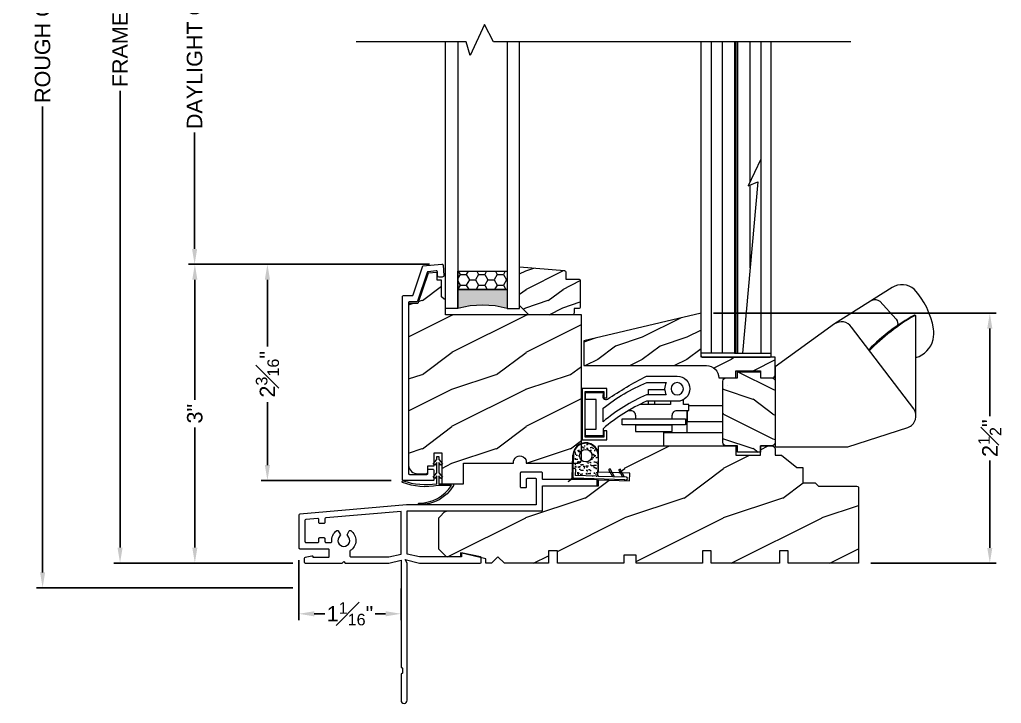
# Model space of a CAD drawing. Extents: x 144.9 to 154.8, y 7.9 to 21.7.
# Drawn here: x 144.88 to 154.81, y 7.92 to 14.84 of the extents above; entities that cross this region are included whole.
import ezdxf

# ---------------------------------------------------------------- set-up
doc = ezdxf.new("R2010")
doc.units = 0
doc.header["$MEASUREMENT"] = 0
doc.layers.get('0').update_dxf_attribs({"linetype": 'CONTINUOUS'})
doc.layers.get('DEFPOINTS').update_dxf_attribs({"linetype": 'CONTINUOUS'})
doc.layers.add('DIM', color=7, linetype='CONTINUOUS', lineweight=13)
doc.layers.add('PRODUCTS', color=7, linetype='CONTINUOUS', lineweight=13)
doc.styles.get("Standard").update_dxf_attribs({"font": 'arial.ttf'})
doc.dimstyles.get("Standard").update_dxf_attribs({"dimscale": 0, "dimtxt": 0.156, "dimasz": 0.156, "dimexe": 0.063, "dimexo": 0.125, "dimgap": 0.05, "dimtad": 0, "dimdec": 4, "dimzin": 0, "dimdsep": 46, "dimlunit": 4, "dimtxsty": 'Standard', "dimcen": 0.09, "dimclrd": 256, "dimclre": 256, "dimclrt": 256, "dimadec": 0, "dimazin": 0, "dimtfac": 0.75, "dimtdec": 4, "dimtix": 1, "dimtofl": 0, "dimtmove": 0, "dimatfit": 1, "dimfxl": 1, "dimfrac": 1, "dimtolj": 1, "dimtzin": 5, "dimarcsym": 0})

# ---------------------------------------------------------------- blocks, each defined once
blk = doc.blocks.new('*D9')
at = {"layer": 'DEFPOINTS', "color": 0, "ltscale": 2, "transparency": 16777216}
for p in [(147.3843, 12.3657), (149.1515, 12.3657), (148.7607, 10.1777)]:
    blk.add_point(p, dxfattribs=at)
at = {"layer": 'DIM', "lineweight": -2, "ltscale": 2, "transparency": 16777216}
for p, q in [((149.0265, 12.3657), (147.3213, 12.3657)), ((147.3843, 12.2097), (147.3843, 11.5333)), ((147.3843, 10.3337), (147.3843, 10.9714)), ((148.6357, 10.1777), (147.3213, 10.1777))]:
    blk.add_line(p, q, dxfattribs=at)
at = {"layer": 'DIM', "ltscale": 2, "transparency": 16777216}
for points in [[(147.3583, 12.2097), (147.4103, 12.2097), (147.3843, 12.3657)], [(147.3583, 10.3337), (147.4103, 10.3337), (147.3843, 10.1777)]]:
    blk.add_solid(points, dxfattribs=at)
at = {"layer": 'DIM', "ltscale": 2, "transparency": 16777216, "insert": (147.3843, 11.2523), "char_height": 0.156, "attachment_point": 5, "rotation": 90}
blk.add_mtext('\\A1;2{\\H0.750000x;\\S3#16;}"', dxfattribs=at)
blk = doc.blocks.new('*D10')
at = {"layer": 'DEFPOINTS', "color": 0, "ltscale": 2, "transparency": 16777216}
for p in [(146.6496, 12.3657), (149.1515, 12.3657), (147.7676, 9.3419)]:
    blk.add_point(p, dxfattribs=at)
at = {"layer": 'DIM', "lineweight": -2, "ltscale": 2, "transparency": 16777216}
for p, q in [((149.0265, 12.3657), (146.5866, 12.3657)), ((146.6496, 12.2097), (146.6496, 10.9934)), ((146.6496, 9.4979), (146.6496, 10.7142)), ((147.6426, 9.3419), (146.5866, 9.3419))]:
    blk.add_line(p, q, dxfattribs=at)
at = {"layer": 'DIM', "ltscale": 2, "transparency": 16777216}
for points in [[(146.6236, 12.2097), (146.6756, 12.2097), (146.6496, 12.3657)], [(146.6236, 9.4979), (146.6756, 9.4979), (146.6496, 9.3419)]]:
    blk.add_solid(points, dxfattribs=at)
at = {"layer": 'DIM', "ltscale": 2, "transparency": 16777216, "insert": (146.6496, 10.8538), "char_height": 0.156, "attachment_point": 5, "rotation": 90}
blk.add_mtext('\\A1;3"', dxfattribs=at)
blk = doc.blocks.new('*D15')
at = {"layer": 'DEFPOINTS', "color": 0, "ltscale": 2, "transparency": 16777216}
for p in [(146.6475, 17.2568), (149.1515, 17.2568), (149.1515, 12.3657)]:
    blk.add_point(p, dxfattribs=at)
at = {"layer": 'DIM', "lineweight": -2, "ltscale": 2, "transparency": 16777216}
for p, q in [((149.0265, 17.2568), (146.5845, 17.2568)), ((146.6475, 17.1008), (146.6475, 15.9238)), ((146.6475, 12.5217), (146.6475, 13.6988)), ((149.0265, 12.3657), (146.5845, 12.3657))]:
    blk.add_line(p, q, dxfattribs=at)
at = {"layer": 'DIM', "ltscale": 2, "transparency": 16777216}
for points in [[(146.6215, 17.1008), (146.6735, 17.1008), (146.6475, 17.2568)], [(146.6215, 12.5217), (146.6735, 12.5217), (146.6475, 12.3657)]]:
    blk.add_solid(points, dxfattribs=at)
at = {"layer": 'DIM', "ltscale": 2, "transparency": 16777216, "insert": (146.6475, 14.8113), "char_height": 0.156, "attachment_point": 5, "rotation": 90}
blk.add_mtext('\\A1;DAYLIGHT OPENING', dxfattribs=at)
blk = doc.blocks.new('*D16')
at = {"layer": 'DEFPOINTS', "color": 0, "ltscale": 2, "transparency": 16777216}
for p in [(145.8925, 20.2803), (147.7672, 20.2803), (147.7676, 9.3419)]:
    blk.add_point(p, dxfattribs=at)
at = {"layer": 'DIM', "lineweight": -2, "ltscale": 2, "transparency": 16777216}
for p, q in [((147.6422, 20.2803), (145.8295, 20.2803)), ((145.8925, 20.1243), (145.8925, 15.5005)), ((145.8925, 9.4979), (145.8925, 14.1224)), ((147.6426, 9.3419), (145.8295, 9.3419))]:
    blk.add_line(p, q, dxfattribs=at)
at = {"layer": 'DIM', "ltscale": 2, "transparency": 16777216}
for points in [[(145.8665, 20.1243), (145.9185, 20.1243), (145.8925, 20.2803)], [(145.8665, 9.4979), (145.9185, 9.4979), (145.8925, 9.3419)]]:
    blk.add_solid(points, dxfattribs=at)
at = {"layer": 'DIM', "ltscale": 2, "transparency": 16777216, "insert": (145.8925, 14.8114), "char_height": 0.156, "attachment_point": 5, "rotation": 90}
blk.add_mtext('\\A1;FRAME SIZE', dxfattribs=at)
blk = doc.blocks.new('*D17')
at = {"layer": 'DEFPOINTS', "color": 0, "ltscale": 2, "transparency": 16777216}
for p in [(145.1087, 20.7801), (147.0785, 20.7801), (147.7676, 9.0919)]:
    blk.add_point(p, dxfattribs=at)
at = {"layer": 'DIM', "lineweight": -2, "ltscale": 2, "transparency": 16777216}
for p, q in [((146.9535, 20.7801), (145.0457, 20.7801)), ((145.1087, 20.6241), (145.1087, 15.9094)), ((145.1087, 9.2479), (145.1087, 13.9634)), ((147.6426, 9.0919), (145.0457, 9.0919))]:
    blk.add_line(p, q, dxfattribs=at)
at = {"layer": 'DIM', "ltscale": 2, "transparency": 16777216}
for points in [[(145.0827, 20.6241), (145.1347, 20.6241), (145.1087, 20.7801)], [(145.0827, 9.2479), (145.1347, 9.2479), (145.1087, 9.0919)]]:
    blk.add_solid(points, dxfattribs=at)
at = {"layer": 'DIM', "ltscale": 2, "transparency": 16777216, "insert": (145.1087, 14.9364), "char_height": 0.156, "attachment_point": 5, "rotation": 90}
blk.add_mtext('\\A1;ROUGH OPENING', dxfattribs=at)
blk = doc.blocks.new('*D21')
at = {"layer": 'DEFPOINTS', "color": 0, "transparency": 16777216}
for p in [(147.7026, 9.4969), (148.7374, 9.2108), (147.7026, 8.8285)]:
    blk.add_point(p, dxfattribs=at)
at = {"layer": 'DIM', "lineweight": -2, "transparency": 16777216}
for p, q in [((147.7026, 9.3719), (147.7026, 8.7655)), ((148.7374, 9.0858), (148.7374, 8.7655)), ((147.8586, 8.8285), (147.9645, 8.8285)), ((148.5814, 8.8285), (148.4755, 8.8285))]:
    blk.add_line(p, q, dxfattribs=at)
at = {"layer": 'DIM', "transparency": 16777216}
for points in [[(147.8586, 8.8545), (147.8586, 8.8025), (147.7026, 8.8285)], [(148.5814, 8.8545), (148.5814, 8.8025), (148.7374, 8.8285)]]:
    blk.add_solid(points, dxfattribs=at)
at = {"layer": 'DIM', "transparency": 16777216, "insert": (148.22, 8.8285), "char_height": 0.156, "attachment_point": 5}
blk.add_mtext('\\A1;1{\\H0.750000x;\\S1#16;}"', dxfattribs=at)
blk = doc.blocks.new('*D22')
at = {"layer": 'DEFPOINTS', "color": 0, "transparency": 16777216}
for p in [(151.7746, 11.8709), (154.6972, 11.8709), (153.3686, 9.3399)]:
    blk.add_point(p, dxfattribs=at)
at = {"layer": 'DIM', "lineweight": -2, "transparency": 16777216}
for p, q in [((151.8996, 11.8709), (154.7602, 11.8709)), ((154.6972, 11.7149), (154.6972, 10.8301)), ((154.6972, 9.4959), (154.6972, 10.3807)), ((153.4936, 9.3399), (154.7602, 9.3399))]:
    blk.add_line(p, q, dxfattribs=at)
at = {"layer": 'DIM', "transparency": 16777216}
for points in [[(154.6712, 11.7149), (154.7232, 11.7149), (154.6972, 11.8709)], [(154.6712, 9.4959), (154.7232, 9.4959), (154.6972, 9.3399)]]:
    blk.add_solid(points, dxfattribs=at)
at = {"layer": 'DIM', "transparency": 16777216, "insert": (154.6972, 10.6054), "char_height": 0.156, "attachment_point": 5, "rotation": 90}
blk.add_mtext('\\A1;2{\\H0.750000x;\\S1#2;}"', dxfattribs=at)
blk = doc.blocks.new('Frame-Colonial-Horiz Profile-C-WC BLOCK')
at = {"ltscale": 2}
h = blk.add_hatch(dxfattribs=at)
h.set_pattern_fill('WOOD1', color=256)
h.set_pattern_definition([(216.87, (0.4, 1), (3, 2), [0.5, -4.5]), (206.565, (1, 0.7), (-1, -1), [1.11803, -1.11803]), (198.435, (1, 0.2), (-2, -0.999998), [0.63246, -2.52982])])
edge = h.paths.add_edge_path()
edge.add_line((4.181, -0.53), (3.2, -0.53))
edge.add_line((3.2, -0.53), (3.2, -0.784))
edge.add_line((3.2, -0.784), (2.632, -0.784))
edge.add_line((2.632, -0.784), (2.632, -0.844))
edge.add_line((2.632, -0.844), (2.3192, -0.8331))
edge.add_line((2.3192, -0.8331), (2.3165, -0.911))
edge.add_line((2.3165, -0.911), (2.632, -0.922))
edge.add_line((2.632, -0.922), (2.632, -1.188))
edge.add_line((2.632, -1.188), (1.242, -1.188))
edge.add_line((1.242, -1.188), (1.242, -1.093))
edge.add_line((1.242, -1.093), (0.992, -1.093))
edge.add_line((0.992, -1.093), (0.992, -1.188))
edge.add_line((0.992, -1.188), (0.875, -1.188))
edge.add_arc((0.875, -1.157), 0.031, 180, 269.99872, ccw=False)
edge.add_line((0.844, -1.157), (0.844, -1.094))
edge.add_line((0.844, -1.094), (0.781, -1.094))
edge.add_line((0.781, -1.094), (0.626, -0.969))
edge.add_line((0.626, -0.969), (0.563, -0.969))
edge.add_line((0.563, -0.969), (0.563, -0.813))
edge.add_line((0.563, -0.813), (0.438, -0.813))
edge.add_line((0.438, -0.813), (0.406, -0.781))
edge.add_line((0.406, -0.781), (0.016, -0.781))
edge.add_arc((0.016, -0.765), 0.016, 180, 269.99506, ccw=False)
edge.add_line((0, -0.765), (0, 0))
edge.add_line((0, 0), (0.7114, 0))
edge.add_line((0.7114, 0), (0.7114, -0.125))
edge.add_line((0.7114, -0.125), (0.7564, -0.125))
edge.add_line((0.7564, -0.125), (0.8014, -0.125))
edge.add_line((0.8014, -0.125), (0.8014, 0))
edge.add_line((0.8014, 0), (1.4906, 0))
edge.add_line((1.4906, 0), (1.4906, -0.125))
edge.add_line((1.4906, -0.125), (1.5356, -0.125))
edge.add_line((1.5356, -0.125), (1.5806, -0.125))
edge.add_line((1.5806, -0.125), (1.5806, 0))
edge.add_line((1.5806, 0), (2.251, 0))
edge.add_line((2.251, 0), (2.251, -0.082))
edge.add_line((2.251, -0.082), (2.376, -0.082))
edge.add_line((2.376, -0.082), (2.376, 0))
edge.add_line((2.376, 0), (3.0492, 0))
edge.add_line((3.0492, 0), (3.0492, -0.125))
edge.add_line((3.0492, -0.125), (3.0942, -0.125))
edge.add_line((3.0942, -0.125), (3.1392, -0.125))
edge.add_line((3.1392, -0.125), (3.1392, 0))
edge.add_line((3.1392, 0), (3.585, 0))
edge.add_line((3.585, 0), (3.65, -0.065))
edge.add_line((3.65, -0.065), (3.715, 0))
edge.add_line((3.715, 0), (3.774, 0))
edge.add_line((3.774, 0), (3.774, -0.046))
edge.add_line((3.774, -0.046), (4.029, -0.104))
edge.add_line((4.029, -0.104), (4.029, -0.064))
edge.add_line((4.029, -0.064), (4.173, -0.064))
edge.add_line((4.173, -0.064), (4.25, -0.141))
edge.add_line((4.25, -0.141), (4.25, -0.461))
edge.add_line((4.25, -0.461), (4.181, -0.53))
blk.add_lwpolyline([(4.181, -0.53), (3.2, -0.53), (3.2, -0.784), (2.632, -0.784), (2.632, -0.844), (2.3192, -0.8331), (2.3165, -0.911), (2.632, -0.922), (2.632, -1.188), (1.242, -1.188), (1.242, -1.093), (0.992, -1.093), (0.992, -1.188), (0.875, -1.188, -0.414207), (0.844, -1.157), (0.844, -1.094), (0.781, -1.094), (0.626, -0.969), (0.563, -0.969), (0.563, -0.813), (0.438, -0.813), (0.406, -0.781), (0.016, -0.781, -0.414188), (0, -0.765), (0, -0.765), (0, -0.765), (0, 0), (0, 0), (0, 0), (0.7114, 0), (0.7114, -0.125), (0.7564, -0.125), (0.8014, -0.125), (0.8014, 0), (1.4906, 0), (1.4906, -0.125), (1.5356, -0.125), (1.5806, -0.125), (1.5806, 0), (2.251, 0), (2.251, -0.082), (2.376, -0.082), (2.376, 0), (3.0492, 0), (3.0492, -0.125), (3.0942, -0.125), (3.1392, -0.125), (3.1392, 0), (3.585, 0), (3.65, -0.065), (3.715, 0), (3.774, 0), (3.774, -0.046), (4.029, -0.104), (4.029, -0.064), (4.173, -0.064), (4.25, -0.141), (4.25, -0.461)], format="xyb", close=True)
blk = doc.blocks.new('Weather Strip-Casement Frame-Horiz BLOCK')
h = blk.add_hatch()
h.set_pattern_fill('AR-SAND', color=256, scale=0.03, angle=358, style=0)
h.paths.add_polyline_path([(0.2755, -0.0567, -0.414281), (0.2869, -0.046), (0.5008, -0.053), (0.4987, -0.118, 0.414214), (0.5083, -0.1283), (0.5133, -0.1284, -0.384696), (0.523, -0.1398), (0.5191, -0.2587, -1), (0.2692, -0.2506)])
h.paths.add_polyline_path([(0.3317, -0.2526, 1), (0.4567, -0.2567, 1)], flags=16)
at = {"linetype": 'Continuous'}
for p, q in [((-0.0171, -0.0112), (0, 0)), ((0, 0), (-0.0004, -0.0117)), ((0.5186, -0.0285), (0.5705, 0.0101)), ((0.5316, -0.029), (0.5718, 0.0087)), ((0.5729, 0.0097), (0.5729, 0.0097)), ((-0.0286, -0.0248), (-0.0285, -0.0218)), ((-0.0179, -0.0362), (0.2599, -0.0452)), ((0.5187, -0.0286), (-0.0004, -0.0117)), ((0.001, -0.0368), (0.0468, -0.1169)), ((0.018, -0.0377), (0.059, -0.1095)), ((0.1019, -0.0404), (0.1476, -0.1206)), ((0.1189, -0.0413), (0.1594, -0.1123)), ((0.2705, -0.0565), (0.2643, -0.2504)), ((0.2692, -0.2506), (0.2755, -0.0567)), ((0.2869, -0.046), (0.5008, -0.053)), ((0.4987, -0.118), (0.5008, -0.053)), ((0.5237, -0.1188), (0.5262, -0.0391)), ((0.5316, -0.029), (0.5241, -0.2596)), ((0.5316, -0.029), (0.5308, -0.054)), ((0.5316, -0.029), (0.5316, -0.029)), ((0.0468, -0.1169), (0.059, -0.1095)), ((0.1476, -0.1206), (0.1594, -0.1123)), ((0.5033, -0.1281), (0.5033, -0.1281)), ((0.5033, -0.1281), (0.5033, -0.1281)), ((0.5133, -0.1284), (0.5083, -0.1283)), ((0.5191, -0.2587), (0.523, -0.1398))]:
    blk.add_line(p, q, dxfattribs=at)
blk.add_circle((0.3942, -0.2546), 0.0625)
for centre, radius, start, end in [((0.5708, 0.0091), 0.00103, 334.21388, 109.18266), ((-0.0176, -0.0252), 0.011, 178.15408, 268.13791), ((-0.0175, -0.0222), 0.011, 88.14415, 178.12798), ((0.2596, -0.0562), 0.011, 358.13712, 88.14494), ((0.2865, -0.057), 0.011, 88.14103, 178.15426), ((0.515, -0.0392), 0.0112, 0.54787, 71.2218), ((0.5087, -0.1183), 0.01, 178.14103, 268.14103), ((0.5137, -0.1184), 0.01, 268.14517, 358.13689), ((0.5119, -0.1394), 0.0111, 357.94892, 82.49926), ((0.3942, -0.2546), 0.13, 178.14103, 358.14103), ((0.3942, -0.2546), 0.125, 178.14103, 358.14103)]:
    blk.add_arc(centre, radius, start, end, dxfattribs=at)
blk = doc.blocks.new('Sash-Profile-C-WC Wide BLOCK')
at = {"ltscale": 2}
h = blk.add_hatch(dxfattribs=at)
h.set_pattern_fill('WOOD1', color=256, scale=0.75, style=0)
h.set_pattern_definition([(216.87, (0.3, 0.75), (2.25, 1.5), [0.375, -3.375]), (206.565, (0.75, 0.525), (-0.75, -0.75), [0.83853, -0.83853]), (198.435, (0.75, 0.15), (-1.5, -0.75), [0.47434, -1.89737])])
edge = h.paths.add_edge_path()
edge.add_line((1.414, 0.241), (1.193, 0.241))
edge.add_line((1.193, 0.241), (1.193, 0.032))
edge.add_line((1.193, 0.032), (0.6883, 0.032))
edge.add_arc((0.6228, 0.025), 0.0658, -186.12907, 6.12907, ccw=False)
edge.add_line((0.5574, 0.032), (0.032, 0.032))
edge.add_arc((0.032, 0), 0.032, 90.00152, 180.00019)
edge.add_line((0, 0), (0, -1.4702))
edge.add_line((0, -1.4702), (1.3753, -1.4704))
edge.add_line((1.3753, -1.4704), (1.3753, -1.6267))
edge.add_line((1.3753, -1.6267), (1.3906, -1.6267))
edge.add_line((1.3906, -1.6267), (1.4156, -1.6517))
edge.add_line((1.4156, -1.6517), (1.4156, -1.8184))
edge.add_line((1.4156, -1.8184), (1.4603, -1.8184))
edge.add_line((1.4603, -1.8184), (1.4603, -1.8982))
edge.add_line((1.4603, -1.8982), (1.5505, -1.8907))
edge.add_line((1.5505, -1.8907), (1.6564, -1.5832))
edge.add_line((1.6564, -1.5832), (1.7501, -1.5832))
edge.add_line((1.7501, -1.5832), (1.7501, 0.0571))
edge.add_arc((1.6554, 0.0434), 0.0957, 8.21731, 89.58375)
edge.add_line((1.6561, 0.1391), (1.571, 0.1391))
edge.add_arc((1.571, 0.1231), 0.016, 89.99811, 180.00189)
edge.add_line((1.555, 0.1231), (1.555, 0.059))
edge.add_line((1.555, 0.059), (1.489, 0.059))
edge.add_line((1.489, 0.059), (1.489, -0.071))
edge.add_line((1.489, -0.071), (1.414, -0.071))
edge.add_line((1.414, -0.071), (1.414, 0.241))
blk.add_lwpolyline([(1.414, 0.241), (1.193, 0.241), (1.193, 0.032), (0.6883, 0.032, -1.113131), (0.5574, 0.032), (0.032, 0.032, 0.414207), (0, 0), (0, -1.4702), (1.3753, -1.4704), (1.3753, -1.6267), (1.3906, -1.6267), (1.4156, -1.6517), (1.4156, -1.8184), (1.4603, -1.8184), (1.4603, -1.8982), (1.5505, -1.8907), (1.6564, -1.5832), (1.7501, -1.5832), (1.7501, 0.0571, 0.370737), (1.6561, 0.1391), (1.571, 0.1391, 0.414233), (1.555, 0.1231), (1.555, 0.059), (1.489, 0.059), (1.489, -0.071), (1.414, -0.071)], format="xyb", close=True, dxfattribs=at)
blk = doc.blocks.new('3581-Sash-Wide BLOCK')
blk.add_lwpolyline([(-0.1456, -0.3806), (-0.3388, -0.3974, -0.420326), (-0.3497, -0.3882), (-0.357, -0.2845, -0.434812), (-0.341, -0.2674), (-0.3109, -0.2674, -0.39391), (-0.295, -0.2823), (-0.2923, -0.3207, 0.420326), (-0.2814, -0.33), (-0.1976, -0.3218, 0.296584), (-0.1891, -0.315), (-0.0927, -0.0252, -0.323025), (-0.0833, -0.0184), (-0.01, -0.0184, 0.414214), (0, -0.0084), (0, 1.7186, 0.414214), (-0.01, 1.7286), (-0.186, 1.7286, 0.414214), (-0.196, 1.7186), (-0.196, 1.6916, -0.414214), (-0.212, 1.6756), (-0.242, 1.6756, -0.414214), (-0.258, 1.6916), (-0.258, 1.7806, -0.414214), (-0.248, 1.7906), (0.052, 1.7906, -0.414214), (0.062, 1.7806), (0.062, -0.0704, -0.414214), (0.052, -0.0804), (-0.0385, -0.0804, 0.328455), (-0.0481, -0.0874), (-0.1456, -0.3806)], format="xyb", close=True)
blk = doc.blocks.new('Glazing Bead-2227-Casement BLOCK')
at = {"ltscale": 2}
h = blk.add_hatch(dxfattribs=at)
h.set_pattern_fill('WOOD1', color=256, scale=0.375)
h.set_pattern_definition([(216.87, (0.15, 0.375), (1.125, 0.75), [0.1875, -1.6875]), (206.565, (0.375, 0.2625), (-0.375, -0.375), [0.41926, -0.41926]), (198.435, (0.375, 0.075), (-0.75, -0.375), [0.23717, -0.948683])])
h.paths.add_polyline_path([(0, 0.391), (-0.094, 0.485), (-0.535, 0.485, 0.414214), (-0.551, 0.469), (-0.551, 0.422), (-0.598, 0.422, 0.414214), (-0.614, 0.406), (-0.614, 0.141, 0.414214), (-0.598, 0.125), (-0.469, 0.125), (-0.469, 0.0548, 0.3924), (-0.4542, 0.0389), (0, 0)])
blk.add_lwpolyline([(-0.598, 0.422), (-0.551, 0.422), (-0.551, 0.469, -0.414214), (-0.535, 0.485), (-0.094, 0.485), (0, 0.391), (0, 0), (-0.4542, 0.0389, -0.3924), (-0.469, 0.0548), (-0.469, 0.125), (-0.598, 0.125, -0.414214), (-0.614, 0.141), (-0.614, 0.406, -0.414214)], format="xyb", close=True)
blk = doc.blocks.new('C-WC-Sash WS BLOCK')
at = {"linetype": 'Continuous'}
blk.add_lwpolyline([(0.1696, 0), (0.1696, -0.0804), (0.1911, -0.055), (0.2069, -0.0673), (0.1696, -0.1113), (0.1696, -0.2141), (0.1911, -0.1887), (0.2069, -0.2009), (0.1696, -0.245), (0.1696, -0.275), (0.1496, -0.275), (0.1496, -0.245), (0.1122, -0.2009), (0.128, -0.1887), (0.1496, -0.2141), (0.1496, -0.1113), (0.1122, -0.0673), (0.128, -0.055), (0.1496, -0.0804), (0.1496, 0), (0, 0), (0, 0.019, -0.268919), (0.3459, 0.2096, -0.83837), (0.3514, 0.1949, 0.250296), (0.02, 0.019), (0.1588, 0.019, -0.131598), (0.5167, -0.0129, -0.686639), (0.5113, -0.0315, 0.124206)], format="xyb", close=True, dxfattribs=at)
blk = doc.blocks.new('3574-C-WC-Frame-Horiz Profile BLOCK')
for points in [[(2.403, 0.4714, 0.356833), (2.411, 0.4812), (2.411, 0.518, 0.414214), (2.401, 0.528), (2.026, 0.528), (2.011, 0.513), (1.996, 0.528), (1.557, 0.528, 0.049389), (1.555, 0.5278), (1.431, 0.4993), (1.431, 1.584), (1.426, 1.584, -0.414214), (1.416, 1.594), (1.416, 1.638, -0.414214), (1.426, 1.648), (1.431, 1.648), (1.431, 1.917, 1), (1.369, 1.917), (1.369, 0.5275), (1.389, 0.4929), (1.244, 0.528), (0.629, 0.528, 0.414214), (0.619, 0.518), (0.619, 0.4742, 0.357226), (0.627, 0.4644), (0.8071, 0.4282, 0.47034), (0.819, 0.438), (0.819, 0.466), (1.244, 0.466), (1.369, 0.4365), (1.369, 0), (0, 0), (0, -0.254), (-0.553, -0.254), (-0.553, -0.316), (-0.01, -0.316, -0.414214), (0, -0.326), (0, -0.382, 0.414214), (0.01, -0.392), (0.214, -0.392, 0.414214), (0.224, -0.382), (0.224, -0.245, 0.414214), (0.214, -0.235), (0.172, -0.235, 0.414214), (0.162, -0.245), (0.162, -0.32, -0.414214), (0.152, -0.33), (0.072, -0.33, -0.414214), (0.062, -0.32), (0.062, -0.062), (1.376, -0.062), (2.4569, 0.032, 0.387189), (2.466, 0.0419), (2.466, 0.373, 0.414214), (2.456, 0.383), (2.171, 0.383, -0.414214), (2.161, 0.393), (2.161, 0.463, -0.414214), (2.171, 0.473), (2.321, 0.473), (2.321, 0.467, 0.474021), (2.333, 0.4572)], [(2.212, 0.271, -0.414214), (2.202, 0.281), (2.202, 0.311, 0.414214), (2.192, 0.321), (2.1425, 0.321, 0.441135), (2.1325, 0.3101, -0.268386), (2.0812, 0.1992, -0.440649), (2.0668, 0.2024), (2.0477, 0.2354, -0.356394), (2.0508, 0.2541, 2.636888), (1.9712, 0.2541, -0.356394), (1.9743, 0.2354), (1.9552, 0.2024, -0.440649), (1.9408, 0.1992, -0.536485), (1.9463, 0.4024, 0.258497), (1.951, 0.4109), (1.951, 0.456, 0.414214), (1.941, 0.466), (1.557, 0.466, 0.049389), (1.555, 0.4658), (1.431, 0.438), (1.431, 0.0054), (2.1929, 0.0696, 0.387189), (2.202, 0.0795), (2.202, 0.117, -0.414214), (2.212, 0.127), (2.254, 0.127, -0.414214), (2.264, 0.117), (2.264, 0.0872, 0.441765), (2.2749, 0.0772), (2.3949, 0.0885, 0.387189), (2.404, 0.0984), (2.404, 0.311, 0.414214), (2.394, 0.321), (2.274, 0.321, 0.414214), (2.264, 0.311), (2.264, 0.281, -0.414214), (2.254, 0.271)]]:
    blk.add_lwpolyline(points, format="xyb", close=True)
blk = doc.blocks.new('Sill Cover Holder-Profile 2544 BLOCK')
at = {"ltscale": 2}
h = blk.add_hatch(dxfattribs=at)
h.set_pattern_fill('WOOD1', color=256, scale=0.5)
h.set_pattern_definition([(216.87, (0.2, 0.5), (1.5, 1), [0.25, -2.25]), (206.565, (0.5, 0.35), (-0.5, -0.5), [0.55902, -0.55902]), (198.435, (0.5, 0.1), (-1, -0.5), [0.31623, -1.26491])])
h.paths.add_polyline_path([(0.382, 0.656, 0.414214), (0.351, 0.687), (0.234, 0.687), (0.234, 0.75), (0, 0.75), (0, 0.687), (-0.117, 0.687, 0.414214), (-0.148, 0.656), (-0.148, 0.031, 0.414214), (-0.117, 0), (0, 0), (0, -0.063), (0.234, -0.063), (0.234, 0), (0.351, 0, 0.414214), (0.382, 0.031)])
at = {"linetype": 'Continuous', "ltscale": 0.25}
blk.add_lwpolyline([(0.234, -0.063), (0.234, 0), (0.351, 0, 0.414214), (0.382, 0.031), (0.382, 0.656, 0.414214), (0.351, 0.687), (0.234, 0.687), (0.234, 0.75), (0, 0.75), (0, 0.687), (-0.117, 0.687, 0.414214), (-0.148, 0.656), (-0.148, 0.031, 0.414214), (-0.117, 0), (0, 0), (0, -0.063)], format="xyb", close=True, dxfattribs=at)
blk = doc.blocks.new('MAXUM AWNING OPERATOR')
for p, q in [((-3.0133, 0.8832), (-3.1799, 0.7001)), ((-1.4699, 0.0286), (-1.4699, 0.0286)), ((-1.4239, -0.1752), (-1.0788, -0.1752)), ((-0.7368, -0.161), (-0.7368, -0.1302)), ((-0.6718, -0.161), (-0.6718, -0.1302)), ((-1.0635, -0.223), (-1.0635, -0.3337)), ((-1.0635, -0.3337), (-1.4239, -0.3337)), ((-0.8468, -0.3672), (-0.8468, -0.371)), ((-0.6038, -0.371), (-0.6038, -0.3672))]:
    blk.add_line(p, q)
for points in [[(-3.3793, 0.3127, -0.25772), (-3.5537, 0.4938, -0.07114), (-3.5581, 0.605, -0.137513), (-3.3623, 1.0036, -0.329824), (-3.1375, 1.0216), (-2.5544, 0.6535)], [(-3.3793, -0.277), (-3.3793, 0.6739), (-3.3778, 0.7283, -0.589319), (-3.363, 0.7411, -0.074899), (-2.9015, 0.3918)], [(-3.3778, 0.7283, -0.570955), (-3.3627, 0.7366, -0.063961), (-2.9076, 0.3837)]]:
    blk.add_lwpolyline(points, format="xyb")
for points in [[(-3.3577, -0.2067), (-2.7264, 0.6215, -0.408275), (-2.5544, 0.6535), (-1.9539, 0.2203), (-1.9539, -0.5913), (-2.6888, -0.5913), (-3.2971, -0.3944, -0.488555)], [(-0.2118, -0.0614, -0.729046), (-0.2561, -0.1091, 0.030772), (-0.6508, 0.1248), (-0.9623, 0.1248, 1), (-0.9623, -0.1302), (-0.6508, -0.1302, -0.07452), (-0.2118, -0.4077), (-0.2118, -0.481), (-0.0338, -0.481), (-0.0338, -0.411), (-0.1418, -0.411), (-0.1418, -0.1116), (-0.0338, -0.1116), (-0.0338, -0.0416), (-0.2118, -0.0416)], [(-0.2118, -0.2011, 0.071522), (-0.6538, 0.0598), (-0.8511, 0.0598, -0.261911), (-0.8511, -0.0652), (-0.6508, -0.0652, -0.072138), (-0.2118, -0.3364)], [(-0.9118, -0.306), (-0.9118, -0.273, 0.414214), (-0.9618, -0.223), (-1.0788, -0.223), (-1.0788, -0.161), (-1.0248, -0.161), (-1.0248, -0.1138, 0.128784), (-0.9623, -0.1302), (-0.8939, -0.1302), (-0.8939, -0.161), (-0.5845, -0.161, -0.018664), (-0.4694, -0.223), (-0.4888, -0.223, 0.414214), (-0.5388, -0.273), (-0.5388, -0.306), (-0.8468, -0.306)]]:
    blk.add_lwpolyline(points, format="xyb", close=True)
for points in [[(-0.03, -0.03), (-0.22, -0.03), (-0.22, -0.094), (-0.25, -0.094), (-0.25, 0), (0, 0), (0, -0.5214), (-0.25, -0.5214), (-0.25, -0.4274), (-0.22, -0.4274), (-0.22, -0.4914), (-0.03, -0.4914)], [(-0.9118, -0.371), (-0.5388, -0.371), (-0.5388, -0.436), (-0.9118, -0.436), (-0.9118, -0.371)]]:
    blk.add_lwpolyline(points, close=True)
for points in [[(-0.6718, -0.0652), (-0.6718, -0.0122), (-0.8351, -0.0122)], [(-1.0635, -0.4443), (-1.0635, -0.223)], [(-1.0457, -0.3672), (-0.4049, -0.3672), (-0.4049, -0.306), (-1.0457, -0.306), (-1.0457, -0.3672)], [(-0.8281, -0.582), (-0.8281, -0.4443), (-1.4239, -0.4443)]]:
    blk.add_lwpolyline(points)
blk.add_circle((-0.9623, -0.0027), 0.0625)
for centre, radius, start, end in [((-2.9664, 0.8283), 0.0721, 59.97746, 130.53173), ((-3.1287, 0.6592), 0.0655, 141.35734, 202.29128)]:
    blk.add_arc(centre, radius, start, end)

msp = doc.modelspace()

# ---------------------------------------------------------------- hatches: boundary and pattern name
at = {"layer": 'PRODUCTS'}
h = msp.add_hatch(dxfattribs=at)
h.set_pattern_fill('HONEY', color=256, scale=0.5, angle=180, style=0)
h.set_pattern_definition([(7e-15, (78.178844, 33.75119), (0.09375, -0.054126587), [0.0625, -0.125]), (240, (78.178844, 33.75119), (-0.09375, -0.054126588), [0.0625, -0.125]), (300, (78.178844, 33.75119), (2e-10, -0.108253175), [-0.125, 0.0625])])
h.paths.add_polyline_path([(149.81239, 12.11086), (149.31241, 12.11086), (149.31241, 12.29472), (149.81239, 12.29472)])
h = msp.add_hatch(color=254, dxfattribs=at)
edge = h.paths.add_edge_path()
edge.add_arc((149.56239, 10.99328), 0.95862, 74.88245, 105.11619)
edge.add_line((149.31241, 11.91873), (149.31241, 12.11086))
edge.add_line((149.31241, 12.11086), (149.81241, 12.11086))
edge.add_line((149.81241, 12.11086), (149.8124, 11.91872))
at = {"layer": 'PRODUCTS', "ltscale": 2}
h = msp.add_hatch(dxfattribs=at)
h.set_pattern_fill('WOOD1', color=256, scale=0.4, angle=180, style=0)
h.set_pattern_definition([(216.8699, (-70.94123, -119.4141), (1.349999963, 0.900000055), [0.225, -2.025]), (206.5651, (-70.67123, -119.5491), (-0.44999962, -0.45000059), [0.5031153, -0.5031153]), (198.4349, (-70.67123, -119.7741), (-0.900000196, -0.44999928), [0.2846052, -1.1384199])])
h.paths.add_polyline_path([(152.52459, 11.42692), (151.77459, 11.42692), (151.77459, 11.87092), (150.58659, 11.58992), (150.58659, 11.33992), (151.82959, 11.33992), (151.83266, 11.33988), (151.83572, 11.33977), (151.83879, 11.33958), (151.84184, 11.33932), (151.84489, 11.33898), (151.84793, 11.33856), (151.85096, 11.33808), (151.85398, 11.33752), (151.85698, 11.33688), (151.85996, 11.33617), (151.86293, 11.33539), (151.86588, 11.33453), (151.8688, 11.33361), (151.8717, 11.33261), (151.87458, 11.33154), (151.87742, 11.3304), (151.88024, 11.32919), (151.88303, 11.32792), (151.88579, 11.32657), (151.88851, 11.32516), (151.8912, 11.32368), (151.89385, 11.32213), (151.89646, 11.32052), (151.89904, 11.31885), (151.90157, 11.31712), (151.90405, 11.31532), (151.90649, 11.31346), (151.90889, 11.31154), (151.91124, 11.30957), (151.91353, 11.30754), (151.91578, 11.30545), (151.91798, 11.30331), (151.92012, 11.30111), (151.92221, 11.29886), (151.92424, 11.29656), (151.92622, 11.29422), (151.92813, 11.29182), (151.92999, 11.28938), (151.93179, 11.28689), (151.93352, 11.28436), (151.9352, 11.28179), (151.93681, 11.27918), (151.93835, 11.27653), (151.93983, 11.27384), (151.94124, 11.27112), (151.94259, 11.26836), (151.94387, 11.26557), (151.94507, 11.26275), (151.94621, 11.2599), (151.94728, 11.25703), (151.94828, 11.25413), (151.94921, 11.2512), (151.95006, 11.24826), (151.95084, 11.24529), (151.95155, 11.2423), (151.95219, 11.2393), (151.95275, 11.23629), (151.95324, 11.23326), (151.95365, 11.23022), (151.95399, 11.22717), (151.95425, 11.22411), (151.95444, 11.22105), (151.95455, 11.21798), (151.95459, 11.21492), (152.12659, 11.21492), (152.12659, 11.28892), (152.37659, 11.28892), (152.37659, 11.21492), (152.49359, 11.21492), (152.49435, 11.21493), (152.49511, 11.21495), (152.49587, 11.215), (152.49663, 11.21507), (152.49738, 11.21515), (152.49814, 11.21525), (152.49889, 11.21537), (152.49964, 11.21551), (152.50038, 11.21567), (152.50112, 11.21585), (152.50186, 11.21604), (152.50259, 11.21625), (152.50331, 11.21648), (152.50403, 11.21673), (152.50475, 11.21699), (152.50545, 11.21728), (152.50615, 11.21758), (152.50684, 11.21789), (152.50753, 11.21823), (152.5082, 11.21858), (152.50887, 11.21894), (152.50953, 11.21933), (152.51017, 11.21973), (152.51081, 11.22014), (152.51144, 11.22057), (152.51206, 11.22102), (152.51266, 11.22148), (152.51326, 11.22195), (152.51384, 11.22244), (152.51441, 11.22295), (152.51497, 11.22347), (152.51551, 11.224), (152.51604, 11.22454), (152.51656, 11.2251), (152.51706, 11.22567), (152.51755, 11.22625), (152.51803, 11.22684), (152.51849, 11.22745), (152.51893, 11.22807), (152.51937, 11.22869), (152.51978, 11.22933), (152.52018, 11.22998), (152.52056, 11.23064), (152.52093, 11.2313), (152.52128, 11.23198), (152.52161, 11.23266), (152.52193, 11.23335), (152.52223, 11.23405), (152.52251, 11.23476), (152.52278, 11.23547), (152.52302, 11.23619), (152.52325, 11.23692), (152.52347, 11.23765), (152.52366, 11.23838), (152.52384, 11.23913), (152.52399, 11.23987), (152.52413, 11.24062), (152.52425, 11.24137), (152.52436, 11.24212), (152.52444, 11.24288), (152.52451, 11.24364), (152.52455, 11.2444), (152.52458, 11.24516), (152.52459, 11.24592)])

# ---------------------------------------------------------------- linework, layer by layer
at = {"layer": 'PRODUCTS', "linetype": 'Continuous', "lineweight": 15}
for p, q in [((152.12921, 11.46629), (152.12921, 14.61592)), ((152.14563, 11.46629), (152.14563, 14.61592)), ((152.38118, 11.46629), (152.38118, 14.61592)), ((152.48354, 11.46629), (152.48354, 14.61592)), ((152.38092, 13.42811), (152.25126, 13.1592)), ((152.38092, 13.42811), (152.38118, 13.42861)), ((152.34993, 13.19857), (152.19245, 11.46629)), ((152.25126, 13.1592), (152.34993, 13.19857)), ((151.77488, 11.43873), (151.77488, 11.46629)), ((152.48354, 11.43873), (152.48354, 11.46629)), ((151.78669, 11.42692), (152.47154, 11.42692))]:
    msp.add_line(p, q, dxfattribs=at)
at = {"layer": 'PRODUCTS', "ltscale": 2}
for p, q in [((152.11279, 11.46629), (152.12921, 11.46629)), ((152.12921, 11.46629), (152.14563, 11.46629)), ((152.14563, 11.46629), (152.38118, 11.46629)), ((152.38118, 11.46629), (152.48354, 11.46629)), ((151.79004, 11.42692), (152.47489, 11.42692)), ((152.47489, 11.42692), (152.47508, 11.42692))]:
    msp.add_line(p, q, dxfattribs=at)
at = {"layer": 'PRODUCTS'}
msp.add_line((152.14563, 11.46629), (152.38118, 11.46629), dxfattribs=at)
at = {"layer": 'PRODUCTS', "ltscale": 2}
msp.add_lwpolyline([(153.28918, 14.61592), (149.67191, 14.61592), (149.58077, 14.79287), (149.43848, 14.47952), (149.39495, 14.61592), (148.28419, 14.61592)], dxfattribs=at)
at = {"layer": 'PRODUCTS', "linetype": 'Continuous'}
for points in [[(149.3124, 14.61592), (149.31241, 11.91872), (149.18741, 11.91872), (149.18741, 14.61592)], [(149.8124, 14.61592), (149.8124, 11.91872), (149.9374, 11.91872), (149.93739, 14.61592)]]:
    msp.add_lwpolyline(points, dxfattribs=at)
at = {"layer": 'PRODUCTS'}
for points in [[(151.87724, 14.61592), (151.87724, 11.46629), (151.77488, 11.46629), (151.77488, 14.61592)], [(152.11279, 14.61592), (152.11279, 11.46629), (151.98748, 11.46629)], [(151.98748, 11.46629), (151.87724, 11.46629)]]:
    msp.add_lwpolyline(points, dxfattribs=at)
msp.add_lwpolyline([(149.81239, 12.11086), (149.31241, 12.11086), (149.31241, 12.29472), (149.81239, 12.29472)], close=True, dxfattribs=at)
at = {"layer": 'PRODUCTS', "linetype": 'Continuous'}
msp.add_lwpolyline([(149.8124, 11.91872, 0.1326902), (149.31241, 11.91873), (149.31241, 12.11086), (149.81241, 12.11086), (149.8124, 11.91872)], format="xyb", close=True, dxfattribs=at)
at = {"layer": 'PRODUCTS', "ltscale": 2}
msp.add_lwpolyline([(151.77459, 11.42692), (151.77459, 11.87092), (150.58659, 11.58992), (150.58659, 11.33992), (151.82959, 11.33992, -0.4142136), (151.95459, 11.21492), (151.95459, 11.21492), (152.12659, 11.21492), (152.12659, 11.28892), (152.37659, 11.28892), (152.37659, 11.21492), (152.49359, 11.21492, 0.4142136), (152.52459, 11.24592), (152.52459, 11.42692)], format="xyb", close=True, dxfattribs=at)
at = {"layer": 'PRODUCTS', "linetype": 'Continuous', "lineweight": 15}
for centre, start, end in [((151.78669, 11.43873), 180, 270), ((152.47173, 11.43873), 270, 0)]:
    msp.add_arc(centre, 0.01181, start, end, dxfattribs=at)
for points in [[(151.98748, 14.61592), (151.98748, 11.46629)], [(152.27095, 13.20003), (152.27095, 14.61592)], [(152.27095, 12.32975), (152.27095, 13.16706)]]:
    msp.add_open_spline(points, degree=1, dxfattribs=at)

# ---------------------------------------------------------------- block references
at = {"layer": 'PRODUCTS', "color": 3, "rotation": 180}
for name, p in [('3581-Sash-Wide BLOCK', (148.81266, 11.9683)), ('Glazing Bead-2227-Casement BLOCK', (149.9374, 12.34034)), ('Sash-Profile-C-WC Wide BLOCK', (150.56273, 10.38511)), ('Frame-Colonial-Horiz Profile-C-WC BLOCK', (153.36859, 9.33992)), ('C-WC-Sash WS BLOCK', (149.26877, 10.14411)), ('3574-C-WC-Frame-Horiz Profile BLOCK', (150.16859, 9.86992))]:
    msp.add_blockref(name, p, dxfattribs=at)
at = {"layer": 'PRODUCTS', "color": 3, "xscale": -1}
for name, p in [('MAXUM AWNING OPERATOR', (150.57072, 11.10888)), ('Sill Cover Holder-Profile 2544 BLOCK', (152.37659, 10.52792))]:
    msp.add_blockref(name, p, dxfattribs=at)
at = {"layer": 'PRODUCTS', "lineweight": 5, "rotation": 180}
msp.add_blockref('Weather Strip-Casement Frame-Horiz BLOCK', (151.00077, 10.1742), dxfattribs=at)

# ---------------------------------------------------------------- dimensions: what is measured, and where the dimension line sits
at = {"layer": 'DIM', "ltscale": 2}
for base, p1, p2, text, picture, middle in [((145.10871, 20.78007), (147.76759, 9.09192), (147.07851, 20.78007), 'ROUGH OPENING', '*D17', (145.10871, 14.93641)), ((145.89246, 20.2803), (147.76759, 9.34192), (147.76724, 20.2803), 'FRAME SIZE', '*D16', (145.89246, 14.81141))]:
    dim = msp.add_linear_dim(base=base, p1=p1, p2=p2, angle=90, text=text, dimstyle='Standard', override={"dimscale": 1}, dxfattribs=at)
    dim.commit()
    dim.dimension.update_dxf_attribs({"geometry": picture, "text_midpoint": middle, "dimtype": 160})
dim = msp.add_linear_dim(base=(146.64752, 17.25684), p1=(149.15149, 12.36573), p2=(149.15146, 17.25684), angle=90, text='DAYLIGHT OPENING', dimstyle='Standard', override={"dimscale": 1}, dxfattribs=at)
dim.commit()
dim.dimension.update_dxf_attribs({"geometry": '*D15', "text_midpoint": (146.64752, 14.81128)})
dim = msp.add_linear_dim(base=(146.64965, 12.36573), p1=(147.76759, 9.34192), p2=(149.15149, 12.36573), angle=90, dimstyle='Standard', override={"dimscale": 1}, dxfattribs=at)
dim.commit()
dim.dimension.update_dxf_attribs({"geometry": '*D10', "text_midpoint": (146.64965, 10.85382)})
dim = msp.add_linear_dim(base=(147.38432, 12.36573), p1=(148.76066, 10.1777), p2=(149.15149, 12.36573), angle=90, dimstyle='Standard', override={"dimscale": 1}, dxfattribs=at)
dim.commit()
dim.dimension.update_dxf_attribs({"geometry": '*D9', "text_midpoint": (147.38432, 11.25234), "dimtype": 160})
at = {"layer": 'DIM'}
dim = msp.add_linear_dim(base=(154.69719, 11.87092), p1=(153.36859, 9.33992), p2=(151.77459, 11.87092), angle=90, dimstyle='Standard', override={"dimscale": 1}, dxfattribs=at)
dim.commit()
dim.dimension.update_dxf_attribs({"geometry": '*D22', "text_midpoint": (154.69719, 10.60542)})
dim = msp.add_linear_dim(base=(147.70259, 8.82847), p1=(148.73743, 9.21077), p2=(147.70259, 9.49692), dimstyle='Standard', override={"dimscale": 1}, dxfattribs=at)
dim.commit()
dim.dimension.update_dxf_attribs({"geometry": '*D21', "text_midpoint": (148.22001, 8.82847)})

doc.saveas('drawing.dxf')
